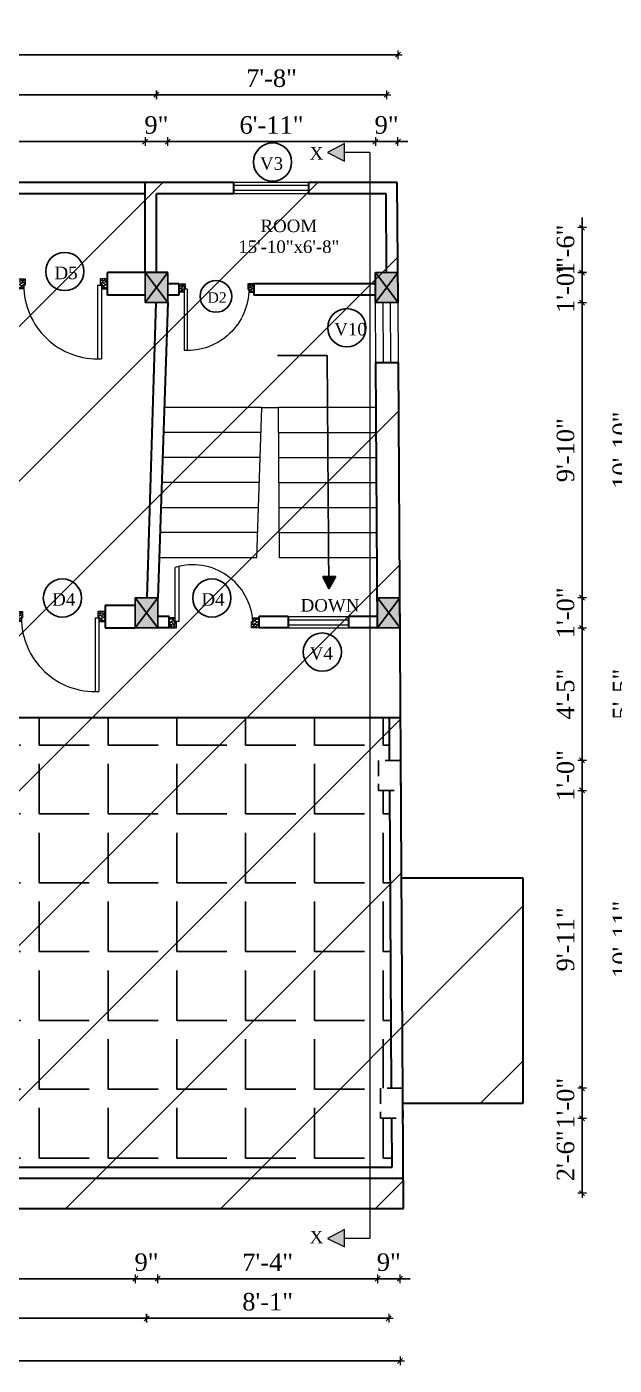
# Model space of a CAD drawing. Header units: inches. Extents: x 4069 to 291496, y -47643 to 12535.
# Drawn here: x 112666 to 112901, y -27118 to -26583 of the extents above; entities that cross this region are included whole.
import ezdxf

# ---------------------------------------------------------------- set-up
doc = ezdxf.new("R2010")
doc.units = ezdxf.units.IN
doc.header["$LTSCALE"] = 5
doc.header["$MEASUREMENT"] = 0
doc.linetypes.add('HIDDEN', pattern=[0.375, 0.25, -0.125])
for name, color, linetype, lineweight in [('A-WALL', 7, 'Continuous', 9), ('Dimension', 7, 'Continuous', 18), ('DOOR', 62, 'Continuous', 0), ('Dw', 2, 'Continuous', 18), ('tefriş', 30, 'Continuous', 9)]:
    doc.layers.add(name, color=color, linetype=linetype, lineweight=lineweight)
doc.layers.add('dim line', color=7, linetype='Continuous', lineweight=15, true_color=0xfab2b2)
doc.layers.add('TEXT', color=6, linetype='Continuous')
doc.layers.add('WALL', color=7, linetype='Continuous')
doc.styles.add('ordinary', font='times.ttf')
doc.dimstyles.new('Copy of 96', dxfattribs={"dimtxt": 7, "dimasz": 4, "dimexe": 0.5, "dimexo": 0.5, "dimgap": 3, "dimtad": 1, "dimdec": 1, "dimzin": 11, "dimdsep": 46, "dimlunit": 4, "dimtxsty": 'ordinary', "dimblk": 'OBLIQUE', "dimcen": 0.09, "dimse1": 1, "dimse2": 1, "dimclrt": 6, "dimazin": 0, "dimtfac": 1, "dimtdec": 1, "dimtix": 1, "dimtmove": 2, "dimatfit": 3, "dimldrblk": 'leader', "dimfxl": 0.5, "dimfxlon": 1, "dimtolj": 1, "dimtzin": 0, "dimarcsym": 0})

# ---------------------------------------------------------------- blocks, each defined once
blk = doc.blocks.new('C1a')
at = {"color": 1, "ltscale": 5}
for p, q in [((18657.75, 4625.76), (18648.75, 4625.76)), ((18648.75, 4625.76), (18648.82, 4613.76)), ((18657.82, 4613.76), (18657.75, 4625.76)), ((18648.82, 4613.76), (18657.82, 4613.76))]:
    blk.add_line(p, q, dxfattribs=at)
blk = doc.blocks.new('A$C27B36B59')
at = {"layer": 'DOOR'}
for p, q in [((0, 4), (0, 0)), ((2.5, 4), (0, 4)), ((0, 0), (3, 0)), ((2.5, 2.5), (2.5, 4)), ((3, 2.5), (2.5, 2.5)), ((3, 0), (3, 2.5))]:
    blk.add_line(p, q, dxfattribs=at)
for centre, radius, start, end in [((-1.4, -0.54), 4.75, 22.1411, 72.838), ((1.34, 2.09), 1.64, 45.138, 144.8948), ((2.21, 0.3), 2.49, 83.3149, 152.658), ((0.13, 0.37), 2.05, 349.4875, 93.6805), ((1.96, -0.47), 2.01, 58.7447, 166.495), ((-0.06, 0.32), 1.13, 343.542, 86.947), ((2.08, -0.4), 1.17, 38.2816, 160.1519)]:
    blk.add_arc(centre, radius, start, end, dxfattribs=at)
blk = doc.blocks.new('D2')
at = {"layer": 'DOOR'}
for p, q in [((74473.95, 24047.59), (74473.95, 24018.09)), ((74473.95, 24047.59), (74475.45, 24047.59)), ((74475.45, 24047.59), (74475.45, 24018.13))]:
    blk.add_line(p, q, dxfattribs=at)
blk.add_arc((74473.95, 24047.59), 29.5, 180, 272.9146, dxfattribs=at)
at = {"layer": 'DOOR', "xscale": -1, "rotation": 180}
blk.add_blockref('A$C27B36B59', (74441.95, 24050.09), dxfattribs=at)
at = {"layer": 'DOOR', "rotation": 180}
blk.add_blockref('A$C27B36B59', (74477.95, 24050.09), dxfattribs=at)
blk = doc.blocks.new('x-x')
at = {"ltscale": 5}
for points in [[(11364.03, -701.52), (11364.03, -694.51), (11357.15, -698.09)], [(11364.03, -1135.52), (11364.03, -1128.51), (11357.15, -1132.09)]]:
    blk.add_hatch(color=256, dxfattribs=at).paths.add_polyline_path(points)
for p, q in [((11364.03, -694.51), (11357.15, -698.09)), ((11364.03, -701.52), (11364.03, -694.51)), ((11357.15, -698.09), (11364.03, -701.52)), ((11374.13, -698.09), (11364.03, -698.09)), ((11374.13, -698.09), (11374.13, -1132.09)), ((11364.03, -1128.51), (11357.15, -1132.09)), ((11364.03, -1135.52), (11364.03, -1128.51)), ((11357.15, -1132.09), (11364.03, -1135.52)), ((11374.13, -1132.09), (11364.03, -1132.09))]:
    blk.add_line(p, q, dxfattribs=at)
at = {"layer": 'A-WALL', "color": 1, "ltscale": 5}
blk.add_line((11374.13, -1120.09), (11374.13, -1132.09), dxfattribs=at)
at = {"layer": 'TEXT', "style": 'ordinary'}
for p in [(11350.08, -700.97), (11350.08, -1134.1)]:
    blk.add_text('X', height=5, dxfattribs=at).set_placement(p)
blk = doc.blocks.new('oblique')
at = {"color": 0, "lineweight": -2}
blk.add_line((0.25, 0.25), (-0.25, -0.25), dxfattribs=at)
at = {"layer": 'dim line', "lineweight": 9}
for p, q in [((-0.4375, 0), (0.4375, 0)), ((0, 0.4375), (0, -0.4375))]:
    blk.add_line(p, q, dxfattribs=at)
blk = doc.blocks.new('*D3105')
at = {"layer": 'A-WALL', "color": 0, "lineweight": -2, "ltscale": 50, "transparency": 16777216}
blk.add_line((112810.79, -27099.32), (112713.96, -27099.32), dxfattribs=at)
at = {"layer": 'Defpoints', "color": 0, "ltscale": 50, "transparency": 16777216}
for p in [(112713.96, -26823.39), (112810.79, -26823.39), (112713.96, -27099.32)]:
    blk.add_point(p, dxfattribs=at)
at = {"layer": 'A-WALL', "color": 0, "lineweight": -2, "ltscale": 50, "transparency": 16777216, "xscale": 4, "yscale": 4, "zscale": 4, "rotation": 180}
blk.add_blockref('oblique', (112713.96, -27099.32), dxfattribs=at)
at = {"layer": 'A-WALL', "color": 0, "lineweight": -2, "ltscale": 50, "transparency": 16777216, "xscale": 4, "yscale": 4, "zscale": 4}
blk.add_blockref('oblique', (112810.79, -27099.32), dxfattribs=at)
at = {"layer": 'A-WALL', "color": 6, "ltscale": 50, "transparency": 16777216, "insert": (112762.37, -27092.76), "char_height": 7, "attachment_point": 5, "style": 'ordinary'}
blk.add_mtext('\\A1;8\'-1"', dxfattribs=at)
blk = doc.blocks.new('_OBLIQUE')
at = {"color": 0, "linetype": 'ByBlock'}
blk.add_line((-0.5, -0.5), (0.5, 0.5), dxfattribs=at)
blk = doc.blocks.new('leader')
at = {"layer": 'Dimension'}
for p, q in [((0, -4.33), (0, 4.33)), ((-4.42, 0), (4.42, 0))]:
    blk.add_line(p, q, dxfattribs=at)
blk = doc.blocks.new('*D3106')
at = {"layer": 'A-WALL', "color": 0, "lineweight": -2, "ltscale": 50, "transparency": 16777216}
blk.add_line((112713.96, -27099.32), (112554.34, -27099.32), dxfattribs=at)
at = {"layer": 'Defpoints', "color": 0, "ltscale": 50, "transparency": 16777216}
for p in [(112554.34, -26823.39), (112713.96, -26823.39), (112554.34, -27099.32)]:
    blk.add_point(p, dxfattribs=at)
at = {"layer": 'A-WALL', "color": 0, "lineweight": -2, "ltscale": 50, "transparency": 16777216, "xscale": 4, "yscale": 4, "zscale": 4, "rotation": 180}
blk.add_blockref('oblique', (112554.34, -27099.32), dxfattribs=at)
at = {"layer": 'A-WALL', "color": 0, "lineweight": -2, "ltscale": 50, "transparency": 16777216, "xscale": 4, "yscale": 4, "zscale": 4}
blk.add_blockref('oblique', (112713.96, -27099.32), dxfattribs=at)
at = {"layer": 'A-WALL', "color": 6, "ltscale": 50, "transparency": 16777216, "insert": (112634.15, -27092.76), "char_height": 7, "attachment_point": 5, "style": 'ordinary'}
blk.add_mtext('\\A1;13\'-4"', dxfattribs=at)
blk = doc.blocks.new('*D3108')
at = {"layer": 'A-WALL', "color": 0, "lineweight": -2, "ltscale": 50, "transparency": 16777216}
blk.add_line((112815.29, -27116.34), (112354.78, -27116.34), dxfattribs=at)
at = {"layer": 'Defpoints', "color": 0, "ltscale": 50, "transparency": 16777216}
for p in [(112354.78, -26823.39), (112815.29, -26823.39), (112354.78, -27116.34)]:
    blk.add_point(p, dxfattribs=at)
at = {"layer": 'A-WALL', "color": 0, "lineweight": -2, "ltscale": 50, "transparency": 16777216, "xscale": 4, "yscale": 4, "zscale": 4, "rotation": 180}
blk.add_blockref('oblique', (112354.78, -27116.34), dxfattribs=at)
at = {"layer": 'A-WALL', "color": 0, "lineweight": -2, "ltscale": 50, "transparency": 16777216, "xscale": 4, "yscale": 4, "zscale": 4}
blk.add_blockref('oblique', (112815.29, -27116.34), dxfattribs=at)
at = {"layer": 'A-WALL', "color": 6, "ltscale": 50, "transparency": 16777216, "insert": (112585.03, -27109.78), "char_height": 7, "attachment_point": 5, "style": 'ordinary'}
blk.add_mtext('\\A1;38\'-5"', dxfattribs=at)
blk = doc.blocks.new('*D3120')
at = {"layer": 'A-WALL', "color": 0, "lineweight": -2, "ltscale": 50, "transparency": 16777216}
blk.add_line((112558.41, -26629.02), (112713.41, -26629.02), dxfattribs=at)
at = {"layer": 'Defpoints', "color": 0, "ltscale": 50, "transparency": 16777216}
for p in [(112713.41, -26629.02), (112558.41, -26681.39), (112713.41, -26681.39)]:
    blk.add_point(p, dxfattribs=at)
at = {"layer": 'A-WALL', "color": 0, "lineweight": -2, "ltscale": 50, "transparency": 16777216, "xscale": 4, "yscale": 4, "zscale": 4, "rotation": 180}
blk.add_blockref('oblique', (112558.41, -26629.02), dxfattribs=at)
at = {"layer": 'A-WALL', "color": 0, "lineweight": -2, "ltscale": 50, "transparency": 16777216, "xscale": 4, "yscale": 4, "zscale": 4}
blk.add_blockref('oblique', (112713.41, -26629.02), dxfattribs=at)
at = {"layer": 'A-WALL', "color": 6, "ltscale": 50, "transparency": 16777216, "insert": (112635.91, -26622.52), "char_height": 7, "attachment_point": 5, "style": 'ordinary'}
blk.add_mtext('\\A1;12\'-11"', dxfattribs=at)
blk = doc.blocks.new('*D3121')
at = {"layer": 'A-WALL', "color": 0, "lineweight": -2, "ltscale": 50, "transparency": 16777216}
for p, q in [((112713.41, -26629.02), (112709.41, -26629.02)), ((112713.41, -26629.02), (112722.41, -26629.02)), ((112722.41, -26629.02), (112726.41, -26629.02))]:
    blk.add_line(p, q, dxfattribs=at)
at = {"layer": 'Defpoints', "color": 0, "ltscale": 50, "transparency": 16777216}
for p in [(112722.41, -26629.02), (112713.41, -26681.39), (112722.41, -26681.39)]:
    blk.add_point(p, dxfattribs=at)
at = {"layer": 'A-WALL', "color": 0, "lineweight": -2, "ltscale": 50, "transparency": 16777216, "xscale": 4, "yscale": 4, "zscale": 4}
blk.add_blockref('oblique', (112713.41, -26629.02), dxfattribs=at)
at = {"layer": 'A-WALL', "color": 0, "lineweight": -2, "ltscale": 50, "transparency": 16777216, "xscale": 4, "yscale": 4, "zscale": 4, "rotation": 180}
blk.add_blockref('oblique', (112722.41, -26629.02), dxfattribs=at)
at = {"layer": 'A-WALL', "color": 6, "ltscale": 50, "transparency": 16777216, "insert": (112717.91, -26622.45), "char_height": 7, "attachment_point": 5, "style": 'ordinary'}
blk.add_mtext('\\A1;9"', dxfattribs=at)
blk = doc.blocks.new('*D3122')
at = {"layer": 'A-WALL', "color": 0, "lineweight": -2, "ltscale": 50, "transparency": 16777216}
blk.add_line((112722.41, -26629.02), (112805.41, -26629.02), dxfattribs=at)
at = {"layer": 'Defpoints', "color": 0, "ltscale": 50, "transparency": 16777216}
for p in [(112805.41, -26629.02), (112722.41, -26681.39), (112805.41, -26681.39)]:
    blk.add_point(p, dxfattribs=at)
at = {"layer": 'A-WALL', "color": 0, "lineweight": -2, "ltscale": 50, "transparency": 16777216, "xscale": 4, "yscale": 4, "zscale": 4, "rotation": 180}
blk.add_blockref('oblique', (112722.41, -26629.02), dxfattribs=at)
at = {"layer": 'A-WALL', "color": 0, "lineweight": -2, "ltscale": 50, "transparency": 16777216, "xscale": 4, "yscale": 4, "zscale": 4}
blk.add_blockref('oblique', (112805.41, -26629.02), dxfattribs=at)
at = {"layer": 'A-WALL', "color": 6, "ltscale": 50, "transparency": 16777216, "insert": (112763.91, -26622.46), "char_height": 7, "attachment_point": 5, "style": 'ordinary'}
blk.add_mtext('\\A1;6\'-11"', dxfattribs=at)
blk = doc.blocks.new('*D3123')
at = {"layer": 'A-WALL', "color": 0, "lineweight": -2, "ltscale": 50, "transparency": 16777216}
for p, q in [((112805.41, -26629.02), (112801.41, -26629.02)), ((112805.41, -26629.02), (112814.41, -26629.02)), ((112814.41, -26629.02), (112818.41, -26629.02))]:
    blk.add_line(p, q, dxfattribs=at)
at = {"layer": 'Defpoints', "color": 0, "ltscale": 50, "transparency": 16777216}
for p in [(112814.41, -26629.02), (112805.41, -26681.39), (112814.41, -26681.39)]:
    blk.add_point(p, dxfattribs=at)
at = {"layer": 'A-WALL', "color": 0, "lineweight": -2, "ltscale": 50, "transparency": 16777216, "xscale": 4, "yscale": 4, "zscale": 4}
blk.add_blockref('oblique', (112805.41, -26629.02), dxfattribs=at)
at = {"layer": 'A-WALL', "color": 0, "lineweight": -2, "ltscale": 50, "transparency": 16777216, "xscale": 4, "yscale": 4, "zscale": 4, "rotation": 180}
blk.add_blockref('oblique', (112814.41, -26629.02), dxfattribs=at)
at = {"layer": 'A-WALL', "color": 6, "ltscale": 50, "transparency": 16777216, "insert": (112809.91, -26622.45), "char_height": 7, "attachment_point": 5, "style": 'ordinary'}
blk.add_mtext('\\A1;9"', dxfattribs=at)
blk = doc.blocks.new('*D3124')
at = {"layer": 'A-WALL', "color": 0, "lineweight": -2, "ltscale": 50, "transparency": 16777216}
blk.add_line((112809.91, -26610.34), (112717.91, -26610.34), dxfattribs=at)
at = {"layer": 'Defpoints', "color": 0, "ltscale": 50, "transparency": 16777216}
for p in [(112717.91, -26610.34), (112717.91, -26681.39), (112809.91, -26681.39)]:
    blk.add_point(p, dxfattribs=at)
at = {"layer": 'A-WALL', "color": 0, "lineweight": -2, "ltscale": 50, "transparency": 16777216, "xscale": 4, "yscale": 4, "zscale": 4, "rotation": 180}
blk.add_blockref('oblique', (112717.91, -26610.34), dxfattribs=at)
at = {"layer": 'A-WALL', "color": 0, "lineweight": -2, "ltscale": 50, "transparency": 16777216, "xscale": 4, "yscale": 4, "zscale": 4}
blk.add_blockref('oblique', (112809.91, -26610.34), dxfattribs=at)
at = {"layer": 'A-WALL', "color": 6, "ltscale": 50, "transparency": 16777216, "insert": (112763.91, -26603.77), "char_height": 7, "attachment_point": 5, "style": 'ordinary'}
blk.add_mtext('\\A1;7\'-8"', dxfattribs=at)
blk = doc.blocks.new('*D3125')
at = {"layer": 'A-WALL', "color": 0, "lineweight": -2, "ltscale": 50, "transparency": 16777216}
blk.add_line((112717.91, -26610.34), (112553.91, -26610.34), dxfattribs=at)
at = {"layer": 'Defpoints', "color": 0, "ltscale": 50, "transparency": 16777216}
for p in [(112553.91, -26610.34), (112553.91, -26681.39), (112717.91, -26681.39)]:
    blk.add_point(p, dxfattribs=at)
at = {"layer": 'A-WALL', "color": 0, "lineweight": -2, "ltscale": 50, "transparency": 16777216, "xscale": 4, "yscale": 4, "zscale": 4, "rotation": 180}
blk.add_blockref('oblique', (112553.91, -26610.34), dxfattribs=at)
at = {"layer": 'A-WALL', "color": 0, "lineweight": -2, "ltscale": 50, "transparency": 16777216, "xscale": 4, "yscale": 4, "zscale": 4}
blk.add_blockref('oblique', (112717.91, -26610.34), dxfattribs=at)
at = {"layer": 'A-WALL', "color": 6, "ltscale": 50, "transparency": 16777216, "insert": (112635.91, -26603.78), "char_height": 7, "attachment_point": 5, "style": 'ordinary'}
blk.add_mtext('\\A1;13\'-8"', dxfattribs=at)
blk = doc.blocks.new('*D3127')
at = {"layer": 'A-WALL', "color": 0, "lineweight": -2, "ltscale": 50, "transparency": 16777216}
blk.add_line((112435.41, -26594.33), (112814.41, -26594.33), dxfattribs=at)
at = {"layer": 'Defpoints', "color": 0, "ltscale": 50, "transparency": 16777216}
for p in [(112814.41, -26594.33), (112435.41, -26681.39), (112814.41, -26681.39)]:
    blk.add_point(p, dxfattribs=at)
at = {"layer": 'A-WALL', "color": 0, "lineweight": -2, "ltscale": 50, "transparency": 16777216, "xscale": 4, "yscale": 4, "zscale": 4, "rotation": 180}
blk.add_blockref('oblique', (112435.41, -26594.33), dxfattribs=at)
at = {"layer": 'A-WALL', "color": 0, "lineweight": -2, "ltscale": 50, "transparency": 16777216, "xscale": 4, "yscale": 4, "zscale": 4}
blk.add_blockref('oblique', (112814.41, -26594.33), dxfattribs=at)
at = {"layer": 'A-WALL', "color": 6, "ltscale": 50, "transparency": 16777216, "insert": (112624.91, -26587.75), "char_height": 7, "attachment_point": 5, "style": 'ordinary'}
blk.add_mtext('\\A1;31\'-7"', dxfattribs=at)
blk = doc.blocks.new('*D3129')
at = {"layer": 'A-WALL', "color": 0, "lineweight": -2, "ltscale": 50, "transparency": 16777216}
for p, q in [((112888.02, -26681.39), (112888.02, -26677.39)), ((112888.02, -26681.39), (112888.02, -26693.39)), ((112888.02, -26693.39), (112888.02, -26697.39))]:
    blk.add_line(p, q, dxfattribs=at)
at = {"layer": 'Defpoints', "color": 0, "ltscale": 50, "transparency": 16777216}
for p in [(112814.41, -26681.39), (112814.49, -26693.39), (112888.02, -26693.39)]:
    blk.add_point(p, dxfattribs=at)
at = {"layer": 'A-WALL', "color": 0, "lineweight": -2, "ltscale": 50, "transparency": 16777216, "xscale": 4, "yscale": 4, "zscale": 4}
for p, rotation in [((112888.02, -26681.39), 270), ((112888.02, -26693.39), 90)]:
    blk.add_blockref('oblique', p, dxfattribs=dict(at, rotation=rotation))
at = {"layer": 'A-WALL', "color": 6, "ltscale": 50, "transparency": 16777216, "insert": (112881.46, -26687.39), "char_height": 7, "attachment_point": 5, "rotation": 90, "style": 'ordinary'}
blk.add_mtext('\\A1;1\'-0"', dxfattribs=at)
blk = doc.blocks.new('*D3130')
at = {"layer": 'A-WALL', "color": 0, "lineweight": -2, "ltscale": 50, "transparency": 16777216}
blk.add_line((112888.02, -26693.39), (112888.02, -26811.39), dxfattribs=at)
at = {"layer": 'Defpoints', "color": 0, "ltscale": 50, "transparency": 16777216}
for p in [(112814.49, -26693.39), (112815.21, -26811.39), (112888.02, -26811.39)]:
    blk.add_point(p, dxfattribs=at)
at = {"layer": 'A-WALL', "color": 0, "lineweight": -2, "ltscale": 50, "transparency": 16777216, "xscale": 4, "yscale": 4, "zscale": 4}
for p, rotation in [((112888.02, -26693.39), 90), ((112888.02, -26811.39), 270)]:
    blk.add_blockref('oblique', p, dxfattribs=dict(at, rotation=rotation))
at = {"layer": 'A-WALL', "color": 6, "ltscale": 50, "transparency": 16777216, "insert": (112881.45, -26752.39), "char_height": 7, "attachment_point": 5, "rotation": 90, "style": 'ordinary'}
blk.add_mtext('\\A1;9\'-10"', dxfattribs=at)
blk = doc.blocks.new('*D3131')
at = {"layer": 'A-WALL', "color": 0, "lineweight": -2, "ltscale": 50, "transparency": 16777216}
for p, q in [((112888.02, -26811.39), (112888.02, -26807.39)), ((112888.02, -26811.39), (112888.02, -26823.39)), ((112888.02, -26823.39), (112888.02, -26827.39))]:
    blk.add_line(p, q, dxfattribs=at)
at = {"layer": 'Defpoints', "color": 0, "ltscale": 50, "transparency": 16777216}
for p in [(112815.21, -26811.39), (112815.29, -26823.39), (112888.02, -26823.39)]:
    blk.add_point(p, dxfattribs=at)
at = {"layer": 'A-WALL', "color": 0, "lineweight": -2, "ltscale": 50, "transparency": 16777216, "xscale": 4, "yscale": 4, "zscale": 4}
for p, rotation in [((112888.02, -26811.39), 270), ((112888.02, -26823.39), 90)]:
    blk.add_blockref('oblique', p, dxfattribs=dict(at, rotation=rotation))
at = {"layer": 'A-WALL', "color": 6, "ltscale": 50, "transparency": 16777216, "insert": (112881.46, -26817.39), "char_height": 7, "attachment_point": 5, "rotation": 90, "style": 'ordinary'}
blk.add_mtext('\\A1;1\'-0"', dxfattribs=at)
blk = doc.blocks.new('*D3132')
at = {"layer": 'A-WALL', "color": 0, "lineweight": -2, "ltscale": 50, "transparency": 16777216}
blk.add_line((112888.02, -26823.39), (112888.02, -26876.39), dxfattribs=at)
at = {"layer": 'Defpoints', "color": 0, "ltscale": 50, "transparency": 16777216}
for p in [(112815.29, -26823.39), (112815.61, -26876.39), (112888.02, -26876.39)]:
    blk.add_point(p, dxfattribs=at)
at = {"layer": 'A-WALL', "color": 0, "lineweight": -2, "ltscale": 50, "transparency": 16777216, "xscale": 4, "yscale": 4, "zscale": 4}
for p, rotation in [((112888.02, -26823.39), 90), ((112888.02, -26876.39), 270)]:
    blk.add_blockref('oblique', p, dxfattribs=dict(at, rotation=rotation))
at = {"layer": 'A-WALL', "color": 6, "ltscale": 50, "transparency": 16777216, "insert": (112881.46, -26849.89), "char_height": 7, "attachment_point": 5, "rotation": 90, "style": 'ordinary'}
blk.add_mtext('\\A1;4\'-5"', dxfattribs=at)
blk = doc.blocks.new('*D3133')
at = {"layer": 'A-WALL', "color": 0, "lineweight": -2, "ltscale": 50, "transparency": 16777216}
for p, q in [((112888.02, -26876.39), (112888.02, -26872.39)), ((112888.02, -26876.39), (112888.02, -26888.39)), ((112888.02, -26888.39), (112888.02, -26892.39))]:
    blk.add_line(p, q, dxfattribs=at)
at = {"layer": 'Defpoints', "color": 0, "ltscale": 50, "transparency": 16777216}
for p in [(112815.61, -26876.39), (112815.69, -26888.39), (112888.02, -26888.39)]:
    blk.add_point(p, dxfattribs=at)
at = {"layer": 'A-WALL', "color": 0, "lineweight": -2, "ltscale": 50, "transparency": 16777216, "xscale": 4, "yscale": 4, "zscale": 4}
for p, rotation in [((112888.02, -26876.39), 270), ((112888.02, -26888.39), 90)]:
    blk.add_blockref('oblique', p, dxfattribs=dict(at, rotation=rotation))
at = {"layer": 'A-WALL', "color": 6, "ltscale": 50, "transparency": 16777216, "insert": (112881.46, -26882.39), "char_height": 7, "attachment_point": 5, "rotation": 90, "style": 'ordinary'}
blk.add_mtext('\\A1;1\'-0"', dxfattribs=at)
blk = doc.blocks.new('*D3134')
at = {"layer": 'A-WALL', "color": 0, "lineweight": -2, "ltscale": 50, "transparency": 16777216}
blk.add_line((112888.02, -26888.39), (112888.02, -27007.39), dxfattribs=at)
at = {"layer": 'Defpoints', "color": 0, "ltscale": 50, "transparency": 16777216}
for p in [(112815.69, -26888.39), (112816.42, -27007.39), (112888.02, -27007.39)]:
    blk.add_point(p, dxfattribs=at)
at = {"layer": 'A-WALL', "color": 0, "lineweight": -2, "ltscale": 50, "transparency": 16777216, "xscale": 4, "yscale": 4, "zscale": 4}
for p, rotation in [((112888.02, -26888.39), 90), ((112888.02, -27007.39), 270)]:
    blk.add_blockref('oblique', p, dxfattribs=dict(at, rotation=rotation))
at = {"layer": 'A-WALL', "color": 6, "ltscale": 50, "transparency": 16777216, "insert": (112881.45, -26947.89), "char_height": 7, "attachment_point": 5, "rotation": 90, "style": 'ordinary'}
blk.add_mtext('\\A1;9\'-11"', dxfattribs=at)
blk = doc.blocks.new('*D3135')
at = {"layer": 'A-WALL', "color": 0, "lineweight": -2, "ltscale": 50, "transparency": 16777216}
for p, q in [((112888.02, -27007.39), (112888.02, -27003.39)), ((112888.02, -27007.39), (112888.02, -27019.39)), ((112888.02, -27019.39), (112888.02, -27023.39))]:
    blk.add_line(p, q, dxfattribs=at)
at = {"layer": 'Defpoints', "color": 0, "ltscale": 50, "transparency": 16777216}
for p in [(112816.42, -27007.39), (112816.49, -27019.39), (112888.02, -27019.39)]:
    blk.add_point(p, dxfattribs=at)
at = {"layer": 'A-WALL', "color": 0, "lineweight": -2, "ltscale": 50, "transparency": 16777216, "xscale": 4, "yscale": 4, "zscale": 4}
for p, rotation in [((112888.02, -27007.39), 270), ((112888.02, -27019.39), 90)]:
    blk.add_blockref('oblique', p, dxfattribs=dict(at, rotation=rotation))
at = {"layer": 'A-WALL', "color": 6, "ltscale": 50, "transparency": 16777216, "insert": (112881.46, -27013.39), "char_height": 7, "attachment_point": 5, "rotation": 90, "style": 'ordinary'}
blk.add_mtext('\\A1;1\'-0"', dxfattribs=at)
blk = doc.blocks.new('*D3136')
at = {"layer": 'A-WALL', "color": 0, "lineweight": -2, "ltscale": 50, "transparency": 16777216}
blk.add_line((112910.32, -26687.39), (112910.32, -26817.39), dxfattribs=at)
at = {"layer": 'Defpoints', "color": 0, "ltscale": 50, "transparency": 16777216}
for p in [(112814.45, -26687.39), (112815.25, -26817.39), (112910.32, -26817.39)]:
    blk.add_point(p, dxfattribs=at)
at = {"layer": 'A-WALL', "color": 0, "lineweight": -2, "ltscale": 50, "transparency": 16777216, "xscale": 4, "yscale": 4, "zscale": 4}
for p, rotation in [((112910.32, -26687.39), 90), ((112910.32, -26817.39), 270)]:
    blk.add_blockref('oblique', p, dxfattribs=dict(at, rotation=rotation))
at = {"layer": 'A-WALL', "color": 6, "ltscale": 50, "transparency": 16777216, "insert": (112903.76, -26752.39), "char_height": 7, "attachment_point": 5, "rotation": 90, "style": 'ordinary'}
blk.add_mtext('\\A1;10\'-10"', dxfattribs=at)
blk = doc.blocks.new('*D3137')
at = {"layer": 'A-WALL', "color": 0, "lineweight": -2, "ltscale": 50, "transparency": 16777216}
blk.add_line((112910.32, -26817.39), (112910.32, -26882.39), dxfattribs=at)
at = {"layer": 'Defpoints', "color": 0, "ltscale": 50, "transparency": 16777216}
for p in [(112815.25, -26817.39), (112815.65, -26882.39), (112910.32, -26882.39)]:
    blk.add_point(p, dxfattribs=at)
at = {"layer": 'A-WALL', "color": 0, "lineweight": -2, "ltscale": 50, "transparency": 16777216, "xscale": 4, "yscale": 4, "zscale": 4}
for p, rotation in [((112910.32, -26817.39), 90), ((112910.32, -26882.39), 270)]:
    blk.add_blockref('oblique', p, dxfattribs=dict(at, rotation=rotation))
at = {"layer": 'A-WALL', "color": 6, "ltscale": 50, "transparency": 16777216, "insert": (112903.76, -26849.89), "char_height": 7, "attachment_point": 5, "rotation": 90, "style": 'ordinary'}
blk.add_mtext('\\A1;5\'-5"', dxfattribs=at)
blk = doc.blocks.new('*D3138')
at = {"layer": 'A-WALL', "color": 0, "lineweight": -2, "ltscale": 50, "transparency": 16777216}
blk.add_line((112910.32, -26882.39), (112910.32, -27013.39), dxfattribs=at)
at = {"layer": 'Defpoints', "color": 0, "ltscale": 50, "transparency": 16777216}
for p in [(112815.65, -26882.39), (112816.45, -27013.39), (112910.32, -27013.39)]:
    blk.add_point(p, dxfattribs=at)
at = {"layer": 'A-WALL', "color": 0, "lineweight": -2, "ltscale": 50, "transparency": 16777216, "xscale": 4, "yscale": 4, "zscale": 4}
for p, rotation in [((112910.32, -26882.39), 90), ((112910.32, -27013.39), 270)]:
    blk.add_blockref('oblique', p, dxfattribs=dict(at, rotation=rotation))
at = {"layer": 'A-WALL', "color": 6, "ltscale": 50, "transparency": 16777216, "insert": (112903.76, -26947.89), "char_height": 7, "attachment_point": 5, "rotation": 90, "style": 'ordinary'}
blk.add_mtext('\\A1;10\'-11"', dxfattribs=at)
blk = doc.blocks.new('*D3139')
at = {"layer": 'A-WALL', "color": 0, "lineweight": -2, "ltscale": 50, "transparency": 16777216}
blk.add_line((112934.48, -27049.39), (112934.48, -26663.39), dxfattribs=at)
at = {"layer": 'Defpoints', "color": 0, "ltscale": 50, "transparency": 16777216}
for p in [(112814.3, -26663.39), (112934.48, -26663.39), (112816.68, -27049.39)]:
    blk.add_point(p, dxfattribs=at)
at = {"layer": 'A-WALL', "color": 0, "lineweight": -2, "ltscale": 50, "transparency": 16777216, "xscale": 4, "yscale": 4, "zscale": 4}
for p, rotation in [((112934.48, -26663.39), 90), ((112934.48, -27049.39), 270)]:
    blk.add_blockref('oblique', p, dxfattribs=dict(at, rotation=rotation))
at = {"layer": 'A-WALL', "color": 6, "ltscale": 50, "transparency": 16777216, "insert": (112927.92, -26856.39), "char_height": 7, "attachment_point": 5, "rotation": 90, "style": 'ordinary'}
blk.add_mtext('\\A1;32\'-2"', dxfattribs=at)
blk = doc.blocks.new('*D3140')
at = {"layer": 'A-WALL', "color": 0, "lineweight": -2, "ltscale": 50, "transparency": 16777216}
blk.add_line((112888.02, -27049.39), (112888.02, -27019.39), dxfattribs=at)
at = {"layer": 'Defpoints', "color": 0, "ltscale": 50, "transparency": 16777216}
for p in [(112816.49, -27019.39), (112888.02, -27019.39), (112816.68, -27049.39)]:
    blk.add_point(p, dxfattribs=at)
at = {"layer": 'A-WALL', "color": 0, "lineweight": -2, "ltscale": 50, "transparency": 16777216, "xscale": 4, "yscale": 4, "zscale": 4}
for p, rotation in [((112888.02, -27019.39), 90), ((112888.02, -27049.39), 270)]:
    blk.add_blockref('oblique', p, dxfattribs=dict(at, rotation=rotation))
at = {"layer": 'A-WALL', "color": 6, "ltscale": 50, "transparency": 16777216, "insert": (112881.46, -27034.39), "char_height": 7, "attachment_point": 5, "rotation": 90, "style": 'ordinary'}
blk.add_mtext('\\A1;2\'-6"', dxfattribs=at)
blk = doc.blocks.new('*D3141')
at = {"layer": 'A-WALL', "color": 0, "lineweight": -2, "ltscale": 50, "transparency": 16777216}
for p, q in [((112888.02, -26663.39), (112888.02, -26659.39)), ((112888.02, -26681.39), (112888.02, -26663.39)), ((112888.02, -26681.39), (112888.02, -26685.39))]:
    blk.add_line(p, q, dxfattribs=at)
at = {"layer": 'Defpoints', "color": 0, "ltscale": 50, "transparency": 16777216}
for p in [(112814.41, -26663.39), (112888.02, -26663.39), (112814.41, -26681.39)]:
    blk.add_point(p, dxfattribs=at)
at = {"layer": 'A-WALL', "color": 0, "lineweight": -2, "ltscale": 50, "transparency": 16777216, "xscale": 4, "yscale": 4, "zscale": 4}
for p, rotation in [((112888.02, -26663.39), 270), ((112888.02, -26681.39), 90)]:
    blk.add_blockref('oblique', p, dxfattribs=dict(at, rotation=rotation))
at = {"layer": 'A-WALL', "color": 6, "ltscale": 50, "transparency": 16777216, "insert": (112881.46, -26672.39), "char_height": 7, "attachment_point": 5, "rotation": 90, "style": 'ordinary'}
blk.add_mtext('\\A1;1\'-6"', dxfattribs=at)
blk = doc.blocks.new('*D3209')
at = {"layer": 'A-WALL', "color": 0, "lineweight": -2, "ltscale": 50, "transparency": 16777216}
blk.add_line((112558.84, -27083.52), (112709.46, -27083.52), dxfattribs=at)
at = {"layer": 'Defpoints', "color": 0, "ltscale": 50, "transparency": 16777216}
for p in [(112558.84, -26823.39), (112709.46, -26823.39), (112709.46, -27083.52)]:
    blk.add_point(p, dxfattribs=at)
at = {"layer": 'A-WALL', "color": 0, "lineweight": -2, "ltscale": 50, "transparency": 16777216, "xscale": 4, "yscale": 4, "zscale": 4, "rotation": 180}
blk.add_blockref('oblique', (112558.84, -27083.52), dxfattribs=at)
at = {"layer": 'A-WALL', "color": 0, "lineweight": -2, "ltscale": 50, "transparency": 16777216, "xscale": 4, "yscale": 4, "zscale": 4}
blk.add_blockref('oblique', (112709.46, -27083.52), dxfattribs=at)
at = {"layer": 'A-WALL', "color": 6, "ltscale": 50, "transparency": 16777216, "insert": (112634.15, -27076.95), "char_height": 7, "attachment_point": 5, "style": 'ordinary'}
blk.add_mtext('\\A1;12\'-7"', dxfattribs=at)
blk = doc.blocks.new('*D3210')
at = {"layer": 'A-WALL', "color": 0, "lineweight": -2, "ltscale": 50, "transparency": 16777216}
for p, q in [((112709.46, -27083.52), (112705.46, -27083.52)), ((112709.46, -27083.52), (112718.46, -27083.52)), ((112718.46, -27083.52), (112722.46, -27083.52))]:
    blk.add_line(p, q, dxfattribs=at)
at = {"layer": 'Defpoints', "color": 0, "ltscale": 50, "transparency": 16777216}
for p in [(112709.46, -26823.39), (112718.46, -26823.39), (112718.46, -27083.52)]:
    blk.add_point(p, dxfattribs=at)
at = {"layer": 'A-WALL', "color": 0, "lineweight": -2, "ltscale": 50, "transparency": 16777216, "xscale": 4, "yscale": 4, "zscale": 4}
blk.add_blockref('oblique', (112709.46, -27083.52), dxfattribs=at)
at = {"layer": 'A-WALL', "color": 0, "lineweight": -2, "ltscale": 50, "transparency": 16777216, "xscale": 4, "yscale": 4, "zscale": 4, "rotation": 180}
blk.add_blockref('oblique', (112718.46, -27083.52), dxfattribs=at)
at = {"layer": 'A-WALL', "color": 6, "ltscale": 50, "transparency": 16777216, "insert": (112713.96, -27076.95), "char_height": 7, "attachment_point": 5, "style": 'ordinary'}
blk.add_mtext('\\A1;9"', dxfattribs=at)
blk = doc.blocks.new('*D3211')
at = {"layer": 'A-WALL', "color": 0, "lineweight": -2, "ltscale": 50, "transparency": 16777216}
blk.add_line((112718.46, -27083.52), (112806.29, -27083.52), dxfattribs=at)
at = {"layer": 'Defpoints', "color": 0, "ltscale": 50, "transparency": 16777216}
for p in [(112718.46, -26823.39), (112806.29, -26823.39), (112806.29, -27083.52)]:
    blk.add_point(p, dxfattribs=at)
at = {"layer": 'A-WALL', "color": 0, "lineweight": -2, "ltscale": 50, "transparency": 16777216, "xscale": 4, "yscale": 4, "zscale": 4, "rotation": 180}
blk.add_blockref('oblique', (112718.46, -27083.52), dxfattribs=at)
at = {"layer": 'A-WALL', "color": 0, "lineweight": -2, "ltscale": 50, "transparency": 16777216, "xscale": 4, "yscale": 4, "zscale": 4}
blk.add_blockref('oblique', (112806.29, -27083.52), dxfattribs=at)
at = {"layer": 'A-WALL', "color": 6, "ltscale": 50, "transparency": 16777216, "insert": (112762.37, -27076.95), "char_height": 7, "attachment_point": 5, "style": 'ordinary'}
blk.add_mtext('\\A1;7\'-4"', dxfattribs=at)
blk = doc.blocks.new('*D3212')
at = {"layer": 'A-WALL', "color": 0, "lineweight": -2, "ltscale": 50, "transparency": 16777216}
for p, q in [((112806.29, -27083.52), (112802.29, -27083.52)), ((112806.29, -27083.52), (112815.29, -27083.52)), ((112815.29, -27083.52), (112819.29, -27083.52))]:
    blk.add_line(p, q, dxfattribs=at)
at = {"layer": 'Defpoints', "color": 0, "ltscale": 50, "transparency": 16777216}
for p in [(112806.29, -26823.39), (112815.29, -26823.39), (112815.29, -27083.52)]:
    blk.add_point(p, dxfattribs=at)
at = {"layer": 'A-WALL', "color": 0, "lineweight": -2, "ltscale": 50, "transparency": 16777216, "xscale": 4, "yscale": 4, "zscale": 4}
blk.add_blockref('oblique', (112806.29, -27083.52), dxfattribs=at)
at = {"layer": 'A-WALL', "color": 0, "lineweight": -2, "ltscale": 50, "transparency": 16777216, "xscale": 4, "yscale": 4, "zscale": 4, "rotation": 180}
blk.add_blockref('oblique', (112815.29, -27083.52), dxfattribs=at)
at = {"layer": 'A-WALL', "color": 6, "ltscale": 50, "transparency": 16777216, "insert": (112810.79, -27076.95), "char_height": 7, "attachment_point": 5, "style": 'ordinary'}
blk.add_mtext('\\A1;9"', dxfattribs=at)

msp = doc.modelspace()

# ---------------------------------------------------------------- hatches: boundary and pattern name
at = {"layer": 'WALL', "linetype": 'ByBlock', "ltscale": 5, "true_color": 0xf8991e}
h = msp.add_hatch(dxfattribs=at)
h.set_pattern_fill('ANSI31', color=30, scale=350)
h.set_pattern_definition([(45, (104858.308, -23741.887), (-30.93592, 30.93592), [])])
h.paths.add_polyline_path([(112223.05046, -27055.39117), (112455.85418, -26645.39117), (112814.30217, -26645.39117), (112815.90131, -26923.39117), (112864.49176, -26923.39117), (112864.49176, -27013.39117), (112816.49176, -27013.39117), (112816.71318, -27055.39117)])
h = msp.add_hatch(color=30, dxfattribs=at)
h.dxf.hatch_style = 1
h.paths.add_polyline_path([(112717.91279, -26687.39117), (112713.41279, -26693.39117), (112722.41279, -26693.39117)])
h.paths.add_polyline_path([(112722.41279, -26693.39117), (112722.41279, -26681.39117), (112717.91279, -26687.39117)])
h.paths.add_polyline_path([(112717.91279, -26687.39117), (112722.41279, -26681.39117), (112713.41279, -26681.39117)])
h.paths.add_polyline_path([(112713.41279, -26681.39117), (112713.41279, -26693.39117), (112717.91279, -26687.39117)])
h = msp.add_hatch(color=30, dxfattribs=at)
h.dxf.hatch_style = 1
h.paths.add_polyline_path([(112814.48668, -26693.39117), (112809.94969, -26687.39117), (112805.48651, -26693.39117)])
h.paths.add_polyline_path([(112814.48668, -26693.39117), (112814.41288, -26681.39117), (112809.94969, -26687.39117)])
h.paths.add_polyline_path([(112814.41288, -26681.39117), (112805.41271, -26681.39117), (112809.94969, -26687.39117)])
h.paths.add_polyline_path([(112809.94969, -26687.39117), (112805.41271, -26681.39117), (112805.48651, -26693.39117)])
at = {"layer": 'WALL', "linetype": 'ByBlock', "ltscale": 5}
msp.add_hatch(color=2, dxfattribs=at).paths.add_polyline_path([(112786.80916, -26807.73888), (112784.40657, -26802.87773), (112789.65481, -26802.87773)])
at = {"layer": 'WALL', "linetype": 'ByBlock', "ltscale": 5, "true_color": 0xf8991e}
h = msp.add_hatch(color=30, dxfattribs=at)
h.dxf.hatch_style = 1
h.paths.add_polyline_path([(112713.95652, -26817.39117), (112709.45652, -26823.39117), (112718.45652, -26823.39117)])
h.paths.add_polyline_path([(112718.45652, -26823.39117), (112718.45652, -26811.39117), (112713.95652, -26817.39117)])
h.paths.add_polyline_path([(112713.95652, -26817.39117), (112718.45652, -26811.39117), (112709.45652, -26811.39117)])
h.paths.add_polyline_path([(112709.45652, -26811.39117), (112709.45652, -26823.39117), (112713.95652, -26817.39117)])
h = msp.add_hatch(color=30, dxfattribs=at)
h.dxf.hatch_style = 1
h.paths.add_polyline_path([(112815.28625, -26823.39117), (112810.74927, -26817.39117), (112806.28608, -26823.39117)])
h.paths.add_polyline_path([(112815.28625, -26823.39117), (112815.21245, -26811.39117), (112810.74927, -26817.39117)])
h.paths.add_polyline_path([(112815.21245, -26811.39117), (112806.21228, -26811.39117), (112810.74927, -26817.39117)])
h.paths.add_polyline_path([(112810.74927, -26817.39117), (112806.21228, -26811.39117), (112806.28608, -26823.39117)])
h = msp.add_hatch(dxfattribs=at)
h.set_pattern_fill('ANGLE', color=30, scale=100)
h.set_pattern_definition([(0, (99471.05, -25935.3), (0, 27.5), [20, -7.5]), (90, (99471.05, -25935.3), (-27.5, 2e-15), [20, -7.5])])
h.paths.add_polyline_path([(112812.11161, -27038.89117), (112811.99168, -27019.39117), (112807.49159, -27019.39117), (112807.41779, -27007.39117), (112811.91787, -27007.39117), (112811.18596, -26888.39117), (112806.68587, -26888.39117), (112806.61206, -26876.39117), (112811.11215, -26876.39117), (112811.00759, -26859.39117), (112339.51682, -26859.39117), (112329.86399, -26876.39117), (112335.03882, -26876.39117), (112328.22505, -26888.39117), (112323.05022, -26888.39117), (112255.48036, -27007.39117), (112260.65519, -27007.39117), (112253.84142, -27019.39117), (112248.66659, -27019.39117), (112237.59422, -27038.89117)])
h.paths.add_polyline_path([(112529.56705, -26933.27253), (112583.17826, -26933.27289), (112583.1781, -26957.19052), (112529.56689, -26957.19015)], flags=24)

# ---------------------------------------------------------------- linework, layer by layer
at = {"color": 1, "ltscale": 5}
for p, q in [((112713.41279, -26693.39117), (112722.41279, -26681.39117)), ((112722.41279, -26693.39117), (112713.41279, -26681.39117)), ((112814.48668, -26693.39117), (112805.41271, -26681.39117)), ((112805.48651, -26693.39117), (112814.41288, -26681.39117)), ((112721.00463, -26745.3911), (112720.66973, -26745.37987)), ((112709.45652, -26823.39117), (112718.45652, -26811.39117)), ((112718.45652, -26823.39117), (112709.45652, -26811.39117)), ((112815.28625, -26823.39117), (112806.21228, -26811.39117)), ((112806.28608, -26823.39117), (112815.21245, -26811.39117))]:
    msp.add_line(p, q, dxfattribs=at)
at = {"layer": 'A-WALL', "lineweight": 30}
for p, q in [((112748.81592, -26645.39117), (112455.85418, -26645.39117)), ((112713.41279, -26649.89117), (112458.47384, -26649.89117)), ((112713.41279, -26681.39117), (112713.41279, -26645.39117)), ((112748.81592, -26649.89117), (112717.91279, -26649.89117)), ((112717.91279, -26681.39117), (112717.91279, -26649.89117)), ((112748.81592, -26649.89117), (112748.81592, -26645.39117)), ((112814.19146, -26645.39117), (112778.81592, -26645.39117)), ((112778.81592, -26649.89117), (112778.81592, -26645.39117)), ((112809.71905, -26649.89117), (112778.81592, -26649.89117)), ((112809.91279, -26681.39117), (112809.71905, -26649.89117)), ((112814.48668, -26693.39117), (112814.19146, -26645.39117)), ((112722.41279, -26681.39117), (112698.41279, -26681.39117)), ((112698.41279, -26690.39117), (112698.41279, -26681.39117)), ((112805.48651, -26693.39117), (112805.41271, -26681.39117)), ((112726.91279, -26685.89117), (112722.41279, -26685.89117)), ((112726.91279, -26685.89117), (112726.91279, -26690.39117)), ((112805.44038, -26685.89117), (112756.91159, -26685.89117)), ((112756.91159, -26685.89117), (112756.91159, -26690.39117)), ((112713.41279, -26690.39117), (112698.41279, -26690.39117)), ((112726.91279, -26690.39117), (112722.41279, -26690.39117)), ((112805.46806, -26690.39117), (112756.91159, -26690.39117)), ((112717.73019, -26693.39117), (112714.13912, -26811.39117)), ((112722.41279, -26693.39117), (112718.45652, -26811.39117)), ((112806.28608, -26823.39117), (112805.63413, -26717.39117)), ((112805.63413, -26717.39117), (112814.6343, -26717.39117)), ((112816.71318, -27055.39117), (112814.6343, -26717.39117)), ((112697.45652, -26814.39117), (112709.45652, -26814.39117)), ((112697.45652, -26814.39117), (112697.45652, -26823.39117)), ((112722.95652, -26818.89117), (112718.45652, -26818.89117)), ((112722.95652, -26823.39117), (112722.95652, -26818.89117)), ((112770.6213, -26818.89117), (112758.95652, -26818.89117)), ((112758.95652, -26823.39117), (112758.95652, -26818.89117)), ((112770.6213, -26818.89117), (112770.6213, -26823.39117)), ((112806.28608, -26818.89117), (112794.6213, -26818.89117)), ((112794.6213, -26818.89117), (112794.6213, -26823.39117)), ((112697.45652, -26823.39117), (112709.45652, -26823.39117)), ((112722.95652, -26823.39117), (112718.45652, -26823.39117)), ((112770.6213, -26823.39117), (112758.95652, -26823.39117)), ((112806.28608, -26823.39117), (112794.6213, -26823.39117)), ((112815.50767, -26859.39117), (112334.34199, -26859.39117)), ((112811.11215, -26876.39117), (112811.00759, -26859.39117)), ((112811.91787, -27007.39117), (112811.18596, -26888.39117)), ((112864.49176, -26923.39117), (112815.90131, -26923.39117)), ((112864.49176, -27013.39117), (112864.49176, -26923.39117)), ((112816.49176, -27013.39117), (112864.49176, -27013.39117)), ((112812.11161, -27038.89117), (112811.99168, -27019.39117)), ((112237.59422, -27038.89117), (112812.11161, -27038.89117)), ((112229.86423, -27043.39117), (112816.63938, -27043.39117)), ((112223.05046, -27055.39117), (112816.71318, -27055.39117))]:
    msp.add_line(p, q, dxfattribs=at)
at = {"layer": 'DOOR'}
for p, q in [((112725.45652, -26820.89117), (112725.45652, -26799.22792)), ((112726.95652, -26820.89117), (112726.95652, -26798.82647)), ((112726.95652, -26820.89117), (112725.45652, -26820.89117))]:
    msp.add_line(p, q, dxfattribs=at)
msp.add_arc((112732.42623, -26822.26635), 24.06961, 3.2752911, 106.8319005, dxfattribs=at)
at = {"layer": 'Dw', "color": 3}
for p, q in [((112778.81592, -26645.39117), (112748.81592, -26645.39117)), ((112778.81592, -26646.64117), (112748.81592, -26646.64117)), ((112778.81592, -26648.64117), (112748.81592, -26648.64117)), ((112778.81592, -26649.89117), (112748.81592, -26649.89117)), ((112805.63413, -26717.39117), (112805.48651, -26693.39117)), ((112808.63424, -26717.4004), (112808.48663, -26693.4004)), ((112811.63418, -26717.38195), (112811.48657, -26693.38195)), ((112814.63413, -26717.36349), (112814.48651, -26693.36349)), ((112770.6213, -26818.89117), (112794.6213, -26818.89117)), ((112770.6213, -26820.14117), (112794.6213, -26820.14117)), ((112770.6213, -26822.14117), (112794.6213, -26822.14117)), ((112770.6213, -26823.39117), (112794.6213, -26823.39117))]:
    msp.add_line(p, q, dxfattribs=at)
at = {"layer": 'tefriş', "ltscale": 5}
for p, q in [((112760.00463, -26735.3911), (112721.00463, -26735.3911)), ((112757.99297, -26795.3911), (112760.00463, -26735.3911)), ((112760.00463, -26735.3911), (112766.74484, -26735.3911)), ((112805.74484, -26735.3911), (112766.74484, -26735.3911)), ((112767.11387, -26795.39185), (112766.74484, -26735.3911)), ((112759.66973, -26745.37987), (112720.66973, -26745.37987)), ((112805.80636, -26745.39374), (112766.80636, -26745.39374)), ((112759.33483, -26755.36864), (112720.33483, -26755.36864)), ((112805.86786, -26755.39336), (112766.86786, -26755.39336)), ((112758.99993, -26765.35741), (112719.99993, -26765.35741)), ((112805.92935, -26765.3911), (112766.92935, -26765.3911)), ((112758.66352, -26775.3911), (112719.66352, -26775.3911)), ((112805.99087, -26775.39261), (112766.99087, -26775.39261)), ((112758.33012, -26785.33495), (112719.33012, -26785.33495)), ((112806.05237, -26785.39223), (112767.05237, -26785.39223)), ((112757.99297, -26795.3911), (112718.99297, -26795.3911)), ((112806.11387, -26795.39185), (112767.11387, -26795.39185))]:
    msp.add_line(p, q, dxfattribs=at)
at = {"layer": 'TEXT'}
for centre, radius in [((112764.32095, -26637.23078), 7.64038), ((112681.29733, -26680.97156), 7.64038), ((112741.71742, -26690.9022), 6.36673), ((112794.01661, -26703.46497), 7.64038), ((112680.34106, -26811.47156), 7.64038), ((112740.07198, -26811.47156), 7.64038), ((112784.21196, -26833.07054), 7.64038)]:
    msp.add_circle(centre, radius, dxfattribs=at)
at = {"layer": 'WALL', "color": 2, "linetype": 'ByBlock', "ltscale": 5}
for p, q in [((112766.3067, -26714.5562), (112786.11669, -26714.5562)), ((112786.80916, -26807.73888), (112786.11669, -26714.5562)), ((112786.80916, -26807.73888), (112784.40657, -26802.87773)), ((112784.40657, -26802.87773), (112789.65481, -26802.87773)), ((112789.65481, -26802.87773), (112786.80916, -26807.73888))]:
    msp.add_line(p, q, dxfattribs=at)
for points in [[(112713.41279, -26693.39117), (112722.41279, -26693.39117), (112722.41279, -26681.39117), (112713.41279, -26681.39117)], [(112805.41271, -26681.39117), (112805.48651, -26693.39117), (112814.48668, -26693.39117), (112814.41288, -26681.39117)], [(112709.45652, -26823.39117), (112718.45652, -26823.39117), (112718.45652, -26811.39117), (112709.45652, -26811.39117)], [(112806.21228, -26811.39117), (112806.28608, -26823.39117), (112815.28625, -26823.39117), (112815.21245, -26811.39117)]]:
    msp.add_lwpolyline(points, close=True, dxfattribs=at)
at = {"layer": 'WALL', "color": 2, "linetype": 'HIDDEN', "ltscale": 5}
for points in [[(112806.61206, -26876.39117), (112806.68587, -26888.39117), (112815.68604, -26888.39117), (112815.61223, -26876.39117)], [(112807.41779, -27007.39117), (112807.49159, -27019.39117), (112816.49176, -27019.39117), (112816.41796, -27007.39117)]]:
    msp.add_lwpolyline(points, close=True, dxfattribs=at)

# ---------------------------------------------------------------- block references
at = {"layer": 'A-WALL', "color": 1}
msp.add_blockref('x-x', (101429.07514, -25935.30021), dxfattribs=at)
at = {"layer": 'DOOR'}
msp.add_blockref('A$C27B36B59', (112722.95652, -26823.39117), dxfattribs=at)
at = {"layer": 'DOOR', "xscale": -1}
msp.add_blockref('A$C27B36B59', (112758.95652, -26823.39117), dxfattribs=at)
at = {"layer": 'WALL', "color": 2, "linetype": 'ByBlock', "ltscale": 5}
for p in [(94156.66747, -31307.15035), (94157.46704, -31437.15035)]:
    msp.add_blockref('C1a', p, dxfattribs=at)
at = {"layer": 'WALL', "color": 2, "linetype": 'ByBlock'}
for p in [(38220.46157, -50733.97909), (38219.50529, -50866.97909)]:
    msp.add_blockref('D2', p, dxfattribs=at)
at = {"layer": 'WALL', "color": 2, "linetype": 'ByBlock', "xscale": -0.8332999999984168, "yscale": 0.8333000000002357, "zscale": 0.8333}
msp.add_blockref('D2', (174789.38955, -46726.82943), dxfattribs=at)

# ---------------------------------------------------------------- texts
at = {"layer": 'TEXT', "style": 'ordinary'}
for s, height, rotation, p in [('V3', 5, 0.0003881, (112759.28796, -26640.29489)), ('D5', 5, 359.9996119, (112677.19933, -26684.03562)), ('D2', 4.1665, 359.9996119, (112738.30255, -26693.45548)), ('V10', 5, 0.0003881, (112788.98361, -26706.52909)), ('D4', 5, 359.9996119, (112676.24306, -26814.53562)), ('D4', 5, 0.0003881, (112735.92196, -26814.53568)), ('DOWN', 5, 359.9996119, (112775.55451, -26816.89377)), ('V4', 5, 0.0003881, (112779.17897, -26836.13466))]:
    msp.add_text(s, height=height, rotation=rotation, dxfattribs=at).set_placement(p)
at = {"layer": 'TEXT', "insert": (112770.81897, -26673.63553), "char_height": 5, "attachment_point": 8, "rotation": 359.9996119, "style": 'ordinary'}
msp.add_mtext_dynamic_manual_height_columns('ROOM\\P15\'-10"x6\'-8"', width=101.5687276, gutter_width=1720.71691, heights=[0], dxfattribs=at)

# ---------------------------------------------------------------- dimensions: what is measured, and where the dimension line sits
at = {"layer": 'A-WALL', "ltscale": 50}
for base, p1, p2, picture, middle in [((112814.41288, -26594.32534), (112435.41288, -26681.39117), (112814.41288, -26681.39117), '*D3127', (112624.91288, -26587.75469)), ((112553.91279, -26610.3424), (112717.91279, -26681.39117), (112553.91279, -26681.39117), '*D3125', (112635.91279, -26603.78184)), ((112354.7833, -27116.34389), (112815.28625, -26823.39117), (112354.7833, -26823.39117), '*D3108', (112585.03478, -27109.78333)), ((112554.34302, -27099.31868), (112713.95652, -26823.39117), (112554.34302, -26823.39117), '*D3106', (112634.14977, -27092.75812)), ((112709.45652, -27083.51802), (112558.84302, -26823.39117), (112709.45652, -26823.39117), '*D3209', (112634.14977, -27076.94736)), ((112718.45652, -27083.51802), (112709.45652, -26823.39117), (112718.45652, -26823.39117), '*D3210', (112713.95652, -27076.94736)), ((112806.28608, -27083.51802), (112718.45652, -26823.39117), (112806.28608, -26823.39117), '*D3211', (112762.3713, -27076.94736)), ((112815.28625, -27083.51802), (112806.28608, -26823.39117), (112815.28625, -26823.39117), '*D3212', (112810.78617, -27076.94736))]:
    dim = msp.add_linear_dim(base=base, p1=p1, p2=p2, dimstyle='Copy of 96', override={"dimdec": 0, "dimblk": 'oblique', "dimtdec": 0, "dimarcsym": 1}, dxfattribs=at)
    dim.commit()
    dim.dimension.update_dxf_attribs({"geometry": picture, "text_midpoint": middle})
for p1, p2, distance, picture, middle in [((112809.91279, -26681.39117), (112717.91279, -26681.39117), -71.04877, '*D3124', (112763.91279, -26603.77174)), ((112810.78617, -26823.39117), (112713.95652, -26823.39117), 275.92751, '*D3105', (112762.37134, -27092.75812))]:
    dim = msp.add_aligned_dim(p1=p1, p2=p2, distance=distance, dimstyle='Copy of 96', override={"dimdec": 0, "dimblk": 'oblique', "dimtdec": 0, "dimarcsym": 1}, dxfattribs=at)
    dim.commit()
    dim.dimension.update_dxf_attribs({"geometry": picture, "text_midpoint": middle})
for base, p1, p2, angle, picture, middle in [((112713.41279, -26629.01873), (112558.41279, -26681.39117), (112713.41279, -26681.39117), 180, '*D3120', (112635.91279, -26622.51873)), ((112722.41279, -26629.01873), (112713.41279, -26681.39117), (112722.41279, -26681.39117), 180, '*D3121', (112717.91279, -26622.44807)), ((112805.41271, -26629.01873), (112722.41279, -26681.39117), (112805.41271, -26681.39117), 180, '*D3122', (112763.91275, -26622.45817)), ((112814.41288, -26629.01873), (112805.41271, -26681.39117), (112814.41288, -26681.39117), 180, '*D3123', (112809.91279, -26622.44807)), ((112888.01672, -26663.39117), (112814.41288, -26681.39117), (112814.41288, -26663.39117), 90, '*D3141', (112881.45616, -26672.39117)), ((112934.47687, -26663.39117), (112816.67628, -27049.39117), (112814.30217, -26663.39117), 90, '*D3139', (112927.91631, -26856.39117)), ((112888.01672, -26693.39117), (112814.41288, -26681.39117), (112814.48668, -26693.39117), 90, '*D3129', (112881.45616, -26687.39117)), ((112910.32152, -26817.39117), (112814.44978, -26687.39117), (112815.24935, -26817.39117), 90, '*D3136', (112903.76096, -26752.39117)), ((112888.01672, -26811.39117), (112814.48668, -26693.39117), (112815.21245, -26811.39117), 90, '*D3130', (112881.44607, -26752.39117)), ((112888.01672, -26823.39117), (112815.21245, -26811.39117), (112815.28625, -26823.39117), 90, '*D3131', (112881.45616, -26817.39117)), ((112910.32152, -26882.39117), (112815.24935, -26817.39117), (112815.64914, -26882.39117), 90, '*D3137', (112903.76096, -26849.89117)), ((112888.01672, -26876.39117), (112815.28625, -26823.39117), (112815.61223, -26876.39117), 90, '*D3132', (112881.45616, -26849.89117)), ((112888.01672, -26888.39117), (112815.61223, -26876.39117), (112815.68604, -26888.39117), 90, '*D3133', (112881.45616, -26882.39117)), ((112910.32152, -27013.39117), (112815.64914, -26882.39117), (112816.45486, -27013.39117), 90, '*D3138', (112903.76096, -26947.89117)), ((112888.01672, -27007.39117), (112815.68604, -26888.39117), (112816.41796, -27007.39117), 90, '*D3134', (112881.44607, -26947.89117)), ((112888.01672, -27019.39117), (112816.41796, -27007.39117), (112816.49176, -27019.39117), 90, '*D3135', (112881.45616, -27013.39117)), ((112888.01672, -27019.39117), (112816.67628, -27049.39117), (112816.49176, -27019.39117), 90, '*D3140', (112881.45616, -27034.39117))]:
    dim = msp.add_linear_dim(base=base, p1=p1, p2=p2, angle=angle, dimstyle='Copy of 96', override={"dimdec": 0, "dimblk": 'oblique', "dimtdec": 0, "dimarcsym": 1}, dxfattribs=at)
    dim.commit()
    dim.dimension.update_dxf_attribs({"geometry": picture, "text_midpoint": middle})

doc.saveas('drawing.dxf')
